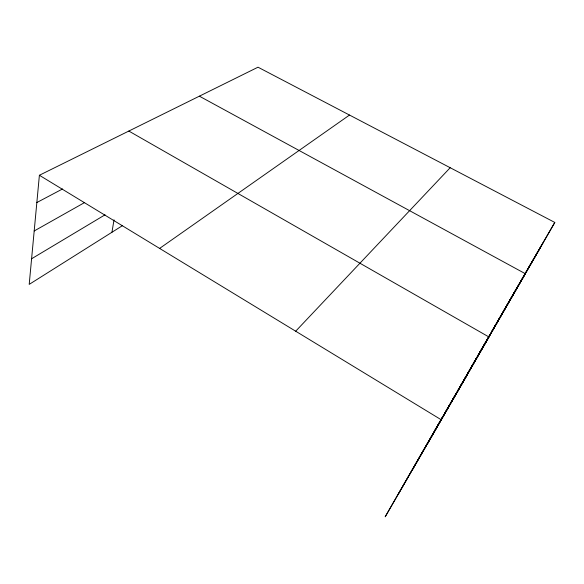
<?xml version="1.0" encoding="UTF-8"?>
<svg xmlns="http://www.w3.org/2000/svg" width="584" height="584" viewBox="0 0 584 584"><rect width="100%" height="100%" fill="white"/><g stroke="black" fill="none" stroke-linecap="round" stroke-linejoin="round"><path stroke-width="0.88" d="M443.884 414.742L385.184 516.803L554.8 222.446L258.011 67.197L39.391 175.266L29.2 284.386L122.603 225.548M111.945 232.264L114.019 219.839M444.782 413.187L447.921 407.734M448.819 406.172L449.709 404.617M451.06 402.274L451.95 400.719M452.848 399.157L455.542 394.485M458.228 389.798L459.579 387.462M460.477 385.9L461.375 384.338M462.272 382.783L463.163 381.221M464.514 378.877L465.411 377.315M466.309 375.76L469.003 371.074M469.894 369.519L473.04 364.058M474.829 360.941L473.938 362.496L474.836 360.941M475.726 359.386L477.062 357.05L475.741 359.379M482.428 347.728L479.749 352.393L525.344 273.721L199.378 96.177M483.326 346.173L486.457 340.727M487.348 339.173L488.246 337.618M489.136 336.063L490.034 334.508M491.378 332.172L492.276 330.61M493.173 329.048L495.874 324.354M496.772 322.791L499.919 317.316M500.824 315.747L501.722 314.185M502.62 312.623L505.766 307.147M398.23 494.305L442.635 417.078M450.33 403.705L443.541 415.501L461.382 384.659L412.486 469.726M451.235 402.128L454.403 396.616M455.308 395.039L456.666 392.682M457.571 391.105L458.476 389.528M459.382 387.959L474.785 361.175M475.69 359.598L476.595 358.021M477.5 356.444L490.626 333.625M491.524 332.055L502.809 312.425M503.262 311.637L508.715 302.154M509.628 300.57L517.811 286.342M515.599 290.343L461.827 383.885L488.99 337.012L128.823 131.057M516.044 289.569L530.25 264.851M427.189 444.373L542.843 243.097M506.664 305.593L554.8 222.446M528.571 267.932L540.915 246.616M434.919 430.335L442.628 417.034M453.016 399.427L466.901 375.468M295.687 331.208L450.191 167.725M159.622 248.419L349.509 115.055M31.594 258.77L105.04 214.817M34.186 230.979L84.556 202.575M36.843 202.546L62.546 188.961M39.391 175.266L441.402 419.867M478.851 353.948L477.96 355.495L478.895 353.933"/></g></svg>
